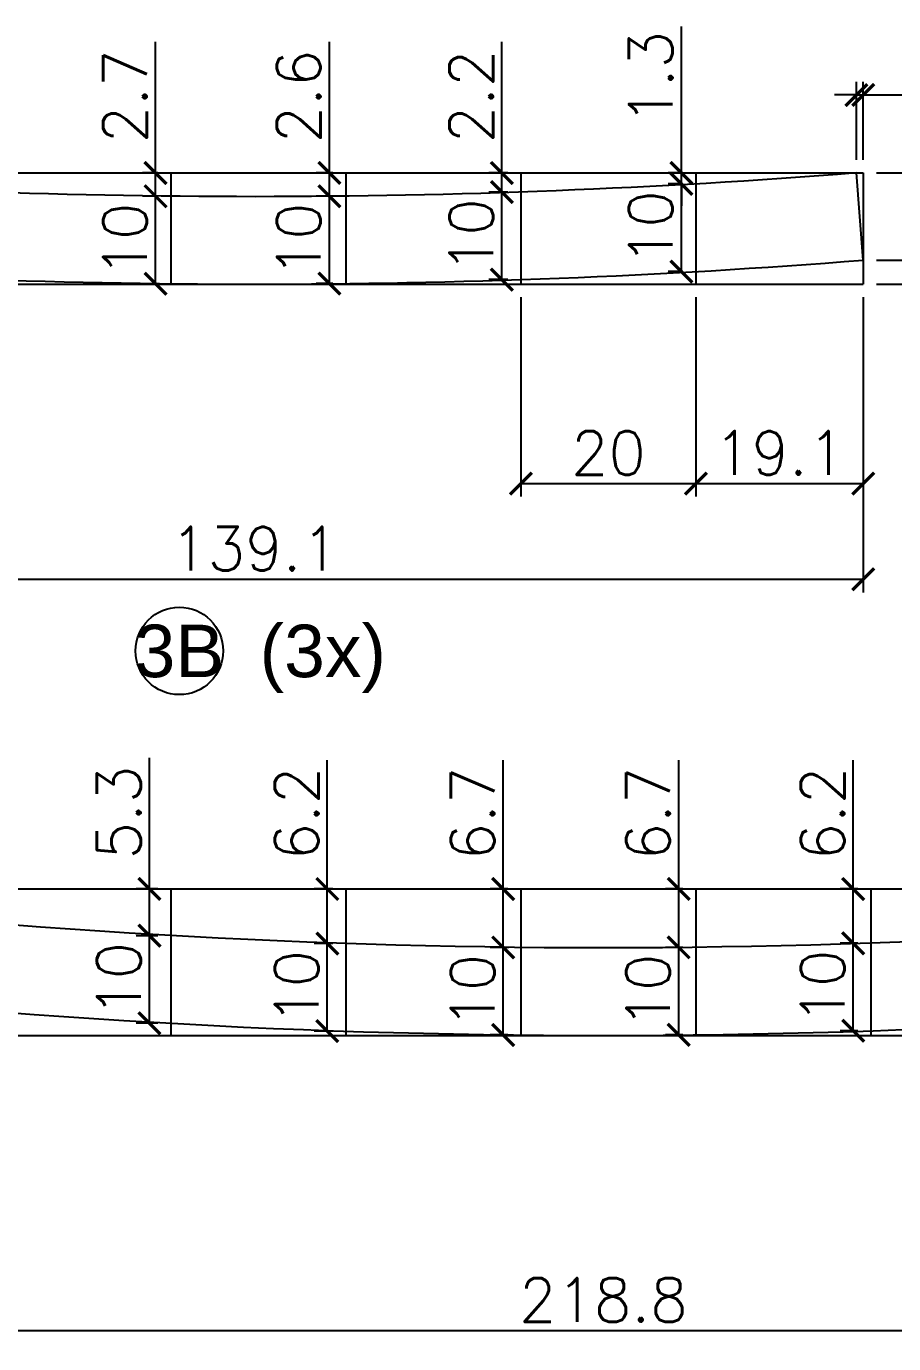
# Model space of a CAD drawing. Extents: x 3309 to 9563, y -2522 to 14608.
# Drawn here: x 3532.6 to 3730.8, y 5772.8 to 6074 of the extents above; entities that cross this region are included whole.
import ezdxf
from ezdxf.enums import TextEntityAlignment as Align

# ---------------------------------------------------------------- set-up
doc = ezdxf.new("R2010")
doc.units = 0
doc.header["$PDMODE"] = 35
doc.header["$PDSIZE"] = -10
doc.layers.add('COTA', color=241, linetype='Continuous')
doc.layers.add('Romaneio', color=10, linetype='Continuous')
doc.styles.add('ARIAL', font='arial.ttf')
doc.styles.add('Romans', font='romans.shx')
doc.dimstyles.new('Cota Seção (2x)', dxfattribs={"dimtxt": 10, "dimasz": 5, "dimexe": 3, "dimexo": 3, "dimgap": 2, "dimtad": 3, "dimdec": 1, "dimlfac": 0.5, "dimzin": 12, "dimdsep": 46, "dimtxsty": 'Romans', "dimblk": 'ARCHTICK', "dimcen": 0, "dimclrd": 4, "dimclre": 4, "dimclrt": 1, "dimadec": 1, "dimazin": 3, "dimtfac": 1, "dimtdec": 1, "dimtmove": 0, "dimatfit": 3, "dimldrblk": 'OBLIQUE', "dimfxl": 1, "dimtolj": 1, "dimtzin": 12, "dimarcsym": 0})

# ---------------------------------------------------------------- blocks, each defined once
blk = doc.blocks.new('_ArchTick')
at = {"color": 0, "linetype": 'ByBlock', "const_width": 0.15}
blk.add_lwpolyline([(-0.5, -0.5), (0.5, 0.5)], dxfattribs=at)
blk = doc.blocks.new('*D3294')
at = {"layer": 'COTA', "color": 4, "lineweight": -2, "transparency": 16777216}
for p, q in [((3445.6, 6012.01), (3445.6, 5944.53)), ((3723.85, 6012.01), (3723.85, 5944.53)), ((3445.6, 5947.53), (3723.85, 5947.53))]:
    blk.add_line(p, q, dxfattribs=at)
at = {"layer": 'Defpoints', "color": 0, "transparency": 16777216}
for p in [(3445.6, 6015.01), (3723.85, 6015.01), (3723.85, 5947.53)]:
    blk.add_point(p, dxfattribs=at)
at = {"layer": 'COTA', "color": 4, "lineweight": -2, "transparency": 16777216, "xscale": 5, "yscale": 5, "zscale": 5, "rotation": 180}
blk.add_blockref('_ArchTick', (3445.6, 5947.53), dxfattribs=at)
at = {"layer": 'COTA', "color": 4, "lineweight": -2, "transparency": 16777216, "xscale": 5, "yscale": 5, "zscale": 5}
blk.add_blockref('_ArchTick', (3723.85, 5947.53), dxfattribs=at)
at = {"layer": 'COTA', "color": 1, "transparency": 16777216, "insert": (3584.73, 5954.53), "char_height": 10, "attachment_point": 5, "style": 'Romans'}
blk.add_mtext('\\A1;139.1', dxfattribs=at)
blk = doc.blocks.new('_Oblique')
at = {"color": 0, "linetype": 'ByBlock', "lineweight": -2}
blk.add_line((-0.5, -0.5), (0.5, 0.5), dxfattribs=at)
blk = doc.blocks.new('*D3297')
at = {"layer": 'COTA', "color": 4, "lineweight": -2, "transparency": 16777216}
for p, q in [((3645.6, 6012.01), (3645.6, 5966.42)), ((3685.6, 6012.01), (3685.6, 5966.42)), ((3645.6, 5969.42), (3685.6, 5969.42))]:
    blk.add_line(p, q, dxfattribs=at)
at = {"layer": 'Defpoints', "color": 0, "transparency": 16777216}
for p in [(3645.6, 6015.01), (3685.6, 6015.01), (3685.6, 5969.42)]:
    blk.add_point(p, dxfattribs=at)
at = {"layer": 'COTA', "color": 4, "lineweight": -2, "transparency": 16777216, "xscale": 5, "yscale": 5, "zscale": 5, "rotation": 180}
blk.add_blockref('_ArchTick', (3645.6, 5969.42), dxfattribs=at)
at = {"layer": 'COTA', "color": 4, "lineweight": -2, "transparency": 16777216, "xscale": 5, "yscale": 5, "zscale": 5}
blk.add_blockref('_ArchTick', (3685.6, 5969.42), dxfattribs=at)
at = {"layer": 'COTA', "color": 1, "transparency": 16777216, "insert": (3665.6, 5976.42), "char_height": 10, "attachment_point": 5, "style": 'Romans'}
blk.add_mtext('\\A1;20', dxfattribs=at)
blk = doc.blocks.new('*D3298')
at = {"layer": 'COTA', "color": 4, "lineweight": -2, "transparency": 16777216}
for p, q in [((3685.6, 6012.01), (3685.6, 5966.42)), ((3723.85, 6012.01), (3723.85, 5966.42)), ((3685.6, 5969.42), (3723.85, 5969.42))]:
    blk.add_line(p, q, dxfattribs=at)
at = {"layer": 'Defpoints', "color": 0, "transparency": 16777216}
for p in [(3685.6, 6015.01), (3723.85, 6015.01), (3723.85, 5969.42)]:
    blk.add_point(p, dxfattribs=at)
at = {"layer": 'COTA', "color": 4, "lineweight": -2, "transparency": 16777216, "xscale": 5, "yscale": 5, "zscale": 5, "rotation": 180}
blk.add_blockref('_ArchTick', (3685.6, 5969.42), dxfattribs=at)
at = {"layer": 'COTA', "color": 4, "lineweight": -2, "transparency": 16777216, "xscale": 5, "yscale": 5, "zscale": 5}
blk.add_blockref('_ArchTick', (3723.85, 5969.42), dxfattribs=at)
at = {"layer": 'COTA', "color": 1, "transparency": 16777216, "insert": (3704.73, 5976.42), "char_height": 10, "attachment_point": 5, "style": 'Romans'}
blk.add_mtext('\\A1;19.1', dxfattribs=at)
blk = doc.blocks.new('*D3306')
at = {"layer": 'COTA', "color": 4, "lineweight": -2, "transparency": 16777216}
for p, q in [((3562.6, 6035.11), (3559.11, 6035.11)), ((3562.11, 6015.11), (3562.11, 6035.11)), ((3562.6, 6015.11), (3559.11, 6015.11))]:
    blk.add_line(p, q, dxfattribs=at)
at = {"layer": 'Defpoints', "color": 0, "transparency": 16777216}
for p in [(3562.11, 6035.11), (3565.6, 6035.11), (3565.6, 6015.11)]:
    blk.add_point(p, dxfattribs=at)
at = {"layer": 'COTA', "color": 4, "lineweight": -2, "transparency": 16777216, "xscale": 5, "yscale": 5, "zscale": 5}
for p, rotation in [((3562.11, 6035.11), 90), ((3562.11, 6015.11), 270)]:
    blk.add_blockref('_ArchTick', p, dxfattribs=dict(at, rotation=rotation))
at = {"layer": 'COTA', "color": 1, "transparency": 16777216, "insert": (3555.11, 6025.11), "char_height": 10, "attachment_point": 5, "rotation": 90, "style": 'Romans'}
blk.add_mtext('\\A1;10', dxfattribs=at)
blk = doc.blocks.new('*D3307')
at = {"layer": 'COTA', "color": 4, "lineweight": -2, "transparency": 16777216}
for p, q in [((3562.11, 6040.43), (3562.11, 6070.38)), ((3562.6, 6040.43), (3559.11, 6040.43)), ((3562.11, 6035.11), (3562.11, 6040.43)), ((3562.6, 6035.11), (3559.11, 6035.11))]:
    blk.add_line(p, q, dxfattribs=at)
at = {"layer": 'Defpoints', "color": 0, "transparency": 16777216}
for p in [(3562.11, 6040.43), (3565.6, 6040.43), (3565.6, 6035.11)]:
    blk.add_point(p, dxfattribs=at)
at = {"layer": 'COTA', "color": 4, "lineweight": -2, "transparency": 16777216, "xscale": 5, "yscale": 5, "zscale": 5}
for p, rotation in [((3562.11, 6040.43), 90), ((3562.11, 6035.11), 270)]:
    blk.add_blockref('_ArchTick', p, dxfattribs=dict(at, rotation=rotation))
at = {"layer": 'COTA', "color": 1, "transparency": 16777216, "insert": (3555.11, 6057.91), "char_height": 10, "attachment_point": 5, "rotation": 90, "style": 'Romans'}
blk.add_mtext('\\A1;2.7', dxfattribs=at)
blk = doc.blocks.new('*D3308')
at = {"layer": 'COTA', "color": 4, "lineweight": -2, "transparency": 16777216}
for p, q in [((3602.6, 6035.13), (3598.84, 6035.13)), ((3601.84, 6015.13), (3601.84, 6035.13)), ((3602.6, 6015.13), (3598.84, 6015.13))]:
    blk.add_line(p, q, dxfattribs=at)
at = {"layer": 'Defpoints', "color": 0, "transparency": 16777216}
for p in [(3601.84, 6035.13), (3605.6, 6035.13), (3605.6, 6015.13)]:
    blk.add_point(p, dxfattribs=at)
at = {"layer": 'COTA', "color": 4, "lineweight": -2, "transparency": 16777216, "xscale": 5, "yscale": 5, "zscale": 5}
for p, rotation in [((3601.84, 6035.13), 90), ((3601.84, 6015.13), 270)]:
    blk.add_blockref('_ArchTick', p, dxfattribs=dict(at, rotation=rotation))
at = {"layer": 'COTA', "color": 1, "transparency": 16777216, "insert": (3594.84, 6025.13), "char_height": 10, "attachment_point": 5, "rotation": 90, "style": 'Romans'}
blk.add_mtext('\\A1;10', dxfattribs=at)
blk = doc.blocks.new('*D3309')
at = {"layer": 'COTA', "color": 4, "lineweight": -2, "transparency": 16777216}
for p, q in [((3601.84, 6040.43), (3601.84, 6070.38)), ((3602.6, 6040.43), (3598.84, 6040.43)), ((3601.84, 6035.13), (3601.84, 6040.43)), ((3602.6, 6035.13), (3598.84, 6035.13))]:
    blk.add_line(p, q, dxfattribs=at)
at = {"layer": 'Defpoints', "color": 0, "transparency": 16777216}
for p in [(3601.84, 6040.43), (3605.6, 6040.43), (3605.6, 6035.13)]:
    blk.add_point(p, dxfattribs=at)
at = {"layer": 'COTA', "color": 4, "lineweight": -2, "transparency": 16777216, "xscale": 5, "yscale": 5, "zscale": 5}
for p, rotation in [((3601.84, 6040.43), 90), ((3601.84, 6035.13), 270)]:
    blk.add_blockref('_ArchTick', p, dxfattribs=dict(at, rotation=rotation))
at = {"layer": 'COTA', "color": 1, "transparency": 16777216, "insert": (3594.84, 6057.91), "char_height": 10, "attachment_point": 5, "rotation": 90, "style": 'Romans'}
blk.add_mtext('\\A1;2.6', dxfattribs=at)
blk = doc.blocks.new('*D3310')
at = {"layer": 'COTA', "color": 4, "lineweight": -2, "transparency": 16777216}
for p, q in [((3642.6, 6036.07), (3638.26, 6036.07)), ((3641.26, 6016.05), (3641.26, 6036.07)), ((3642.6, 6016.05), (3638.26, 6016.05))]:
    blk.add_line(p, q, dxfattribs=at)
at = {"layer": 'Defpoints', "color": 0, "transparency": 16777216}
for p in [(3641.26, 6036.07), (3645.6, 6036.07), (3645.6, 6016.05)]:
    blk.add_point(p, dxfattribs=at)
at = {"layer": 'COTA', "color": 4, "lineweight": -2, "transparency": 16777216, "xscale": 5, "yscale": 5, "zscale": 5}
for p, rotation in [((3641.26, 6036.07), 90), ((3641.26, 6016.05), 270)]:
    blk.add_blockref('_ArchTick', p, dxfattribs=dict(at, rotation=rotation))
at = {"layer": 'COTA', "color": 1, "transparency": 16777216, "insert": (3634.26, 6026.06), "char_height": 10, "attachment_point": 5, "rotation": 90, "style": 'Romans'}
blk.add_mtext('\\A1;10', dxfattribs=at)
blk = doc.blocks.new('*D3311')
at = {"layer": 'COTA', "color": 4, "lineweight": -2, "transparency": 16777216}
for p, q in [((3641.26, 6040.43), (3641.26, 6070.38)), ((3642.6, 6040.43), (3638.26, 6040.43)), ((3641.26, 6036.07), (3641.26, 6040.43)), ((3642.6, 6036.07), (3638.26, 6036.07))]:
    blk.add_line(p, q, dxfattribs=at)
at = {"layer": 'Defpoints', "color": 0, "transparency": 16777216}
for p in [(3641.26, 6040.43), (3645.6, 6040.43), (3645.6, 6036.07)]:
    blk.add_point(p, dxfattribs=at)
at = {"layer": 'COTA', "color": 4, "lineweight": -2, "transparency": 16777216, "xscale": 5, "yscale": 5, "zscale": 5}
for p, rotation in [((3641.26, 6040.43), 90), ((3641.26, 6036.07), 270)]:
    blk.add_blockref('_ArchTick', p, dxfattribs=dict(at, rotation=rotation))
at = {"layer": 'COTA', "color": 1, "transparency": 16777216, "insert": (3634.26, 6057.91), "char_height": 10, "attachment_point": 5, "rotation": 90, "style": 'Romans'}
blk.add_mtext('\\A1;2.2', dxfattribs=at)
blk = doc.blocks.new('*D3312')
at = {"layer": 'COTA', "color": 4, "lineweight": -2, "transparency": 16777216}
for p, q in [((3682.6, 6037.92), (3679.28, 6037.92)), ((3682.28, 6017.89), (3682.28, 6037.92)), ((3682.6, 6017.89), (3679.28, 6017.89))]:
    blk.add_line(p, q, dxfattribs=at)
at = {"layer": 'Defpoints', "color": 0, "transparency": 16777216}
for p in [(3682.28, 6037.92), (3685.6, 6037.92), (3685.6, 6017.89)]:
    blk.add_point(p, dxfattribs=at)
at = {"layer": 'COTA', "color": 4, "lineweight": -2, "transparency": 16777216, "xscale": 5, "yscale": 5, "zscale": 5}
for p, rotation in [((3682.28, 6037.92), 90), ((3682.28, 6017.89), 270)]:
    blk.add_blockref('_ArchTick', p, dxfattribs=dict(at, rotation=rotation))
at = {"layer": 'COTA', "color": 1, "transparency": 16777216, "insert": (3675.28, 6027.9), "char_height": 10, "attachment_point": 5, "rotation": 90, "style": 'Romans'}
blk.add_mtext('\\A1;10', dxfattribs=at)
blk = doc.blocks.new('*D3313')
at = {"layer": 'COTA', "color": 4, "lineweight": -2, "transparency": 16777216}
for p, q in [((3682.28, 6040.43), (3682.28, 6073.95)), ((3682.6, 6040.43), (3679.28, 6040.43)), ((3682.28, 6037.92), (3682.28, 6040.43)), ((3682.6, 6037.92), (3679.28, 6037.92)), ((3682.28, 6037.92), (3682.28, 6032.92))]:
    blk.add_line(p, q, dxfattribs=at)
at = {"layer": 'Defpoints', "color": 0, "transparency": 16777216}
for p in [(3682.28, 6040.43), (3685.6, 6040.43), (3685.6, 6037.92)]:
    blk.add_point(p, dxfattribs=at)
at = {"layer": 'COTA', "color": 4, "lineweight": -2, "transparency": 16777216, "xscale": 5, "yscale": 5, "zscale": 5}
for p, rotation in [((3682.28, 6040.43), 270), ((3682.28, 6037.92), 90)]:
    blk.add_blockref('_ArchTick', p, dxfattribs=dict(at, rotation=rotation))
at = {"layer": 'COTA', "color": 1, "transparency": 16777216, "insert": (3675.28, 6062.19), "char_height": 10, "attachment_point": 5, "rotation": 90, "style": 'Romans'}
blk.add_mtext('\\A1;1.3', dxfattribs=at)
blk = doc.blocks.new('*D3314')
at = {"layer": 'COTA', "color": 4, "lineweight": -2, "transparency": 16777216}
for p, q in [((3726.85, 6020.49), (3754.5, 6020.49)), ((3751.5, 6020.49), (3751.5, 6015.01)), ((3726.85, 6015.01), (3754.5, 6015.01)), ((3751.5, 6015.01), (3751.5, 5985.06))]:
    blk.add_line(p, q, dxfattribs=at)
at = {"layer": 'Defpoints', "color": 0, "transparency": 16777216}
for p in [(3723.85, 6020.49), (3723.85, 6015.01), (3751.5, 6015.01)]:
    blk.add_point(p, dxfattribs=at)
at = {"layer": 'COTA', "color": 4, "lineweight": -2, "transparency": 16777216, "xscale": 5, "yscale": 5, "zscale": 5}
for p, rotation in [((3751.5, 6020.49), 90), ((3751.5, 6015.01), 270)]:
    blk.add_blockref('_ArchTick', p, dxfattribs=dict(at, rotation=rotation))
at = {"layer": 'COTA', "color": 1, "transparency": 16777216, "insert": (3744.5, 5997.53), "char_height": 10, "attachment_point": 5, "rotation": 90, "style": 'Romans'}
blk.add_mtext('\\A1;2.7', dxfattribs=at)
blk = doc.blocks.new('*D3315')
at = {"layer": 'COTA', "color": 4, "lineweight": -2, "transparency": 16777216}
for p, q in [((3726.85, 6040.43), (3754.5, 6040.43)), ((3751.5, 6020.49), (3751.5, 6040.43)), ((3726.85, 6020.49), (3754.5, 6020.49))]:
    blk.add_line(p, q, dxfattribs=at)
at = {"layer": 'Defpoints', "color": 0, "transparency": 16777216}
for p in [(3723.85, 6040.43), (3751.5, 6040.43), (3723.85, 6020.49)]:
    blk.add_point(p, dxfattribs=at)
at = {"layer": 'COTA', "color": 4, "lineweight": -2, "transparency": 16777216, "xscale": 5, "yscale": 5, "zscale": 5}
for p, rotation in [((3751.5, 6040.43), 90), ((3751.5, 6020.49), 270)]:
    blk.add_blockref('_ArchTick', p, dxfattribs=dict(at, rotation=rotation))
at = {"layer": 'COTA', "color": 1, "transparency": 16777216, "insert": (3744.5, 6030.46), "char_height": 10, "attachment_point": 5, "rotation": 90, "style": 'Romans'}
blk.add_mtext('\\A1;10', dxfattribs=at)
blk = doc.blocks.new('*D3316')
at = {"layer": 'COTA', "color": 4, "lineweight": -2, "transparency": 16777216}
for p, q in [((3726.85, 6040.43), (3786.08, 6040.43)), ((3783.08, 6040.43), (3783.08, 6015.01)), ((3726.85, 6015.01), (3786.08, 6015.01)), ((3783.08, 6015.01), (3783.08, 5976.96))]:
    blk.add_line(p, q, dxfattribs=at)
at = {"layer": 'Defpoints', "color": 0, "transparency": 16777216}
for p in [(3723.85, 6040.43), (3723.85, 6015.01), (3783.08, 6015.01)]:
    blk.add_point(p, dxfattribs=at)
at = {"layer": 'COTA', "color": 4, "lineweight": -2, "transparency": 16777216, "xscale": 5, "yscale": 5, "zscale": 5}
for p, rotation in [((3783.08, 6040.43), 90), ((3783.08, 6015.01), 270)]:
    blk.add_blockref('_ArchTick', p, dxfattribs=dict(at, rotation=rotation))
at = {"layer": 'COTA', "color": 1, "transparency": 16777216, "insert": (3776.08, 5993.48), "char_height": 10, "attachment_point": 5, "rotation": 90, "style": 'Romans'}
blk.add_mtext('\\A1;12.7', dxfattribs=at)
blk = doc.blocks.new('*D3317')
at = {"layer": 'COTA', "color": 4, "lineweight": -2, "transparency": 16777216}
for p, q in [((3722.28, 6043.43), (3722.28, 6061.26)), ((3723.85, 6043.43), (3723.85, 6061.26)), ((3722.28, 6058.26), (3717.28, 6058.26)), ((3722.28, 6058.26), (3723.85, 6058.26)), ((3723.85, 6058.26), (3748.81, 6058.26))]:
    blk.add_line(p, q, dxfattribs=at)
at = {"layer": 'Defpoints', "color": 0, "transparency": 16777216}
for p in [(3723.85, 6058.26), (3722.28, 6040.43), (3723.85, 6040.43)]:
    blk.add_point(p, dxfattribs=at)
at = {"layer": 'COTA', "color": 4, "lineweight": -2, "transparency": 16777216, "xscale": 5, "yscale": 5, "zscale": 5}
blk.add_blockref('_ArchTick', (3722.28, 6058.26), dxfattribs=at)
at = {"layer": 'COTA', "color": 4, "lineweight": -2, "transparency": 16777216, "xscale": 5, "yscale": 5, "zscale": 5, "rotation": 180}
blk.add_blockref('_ArchTick', (3723.85, 6058.26), dxfattribs=at)
at = {"layer": 'COTA', "color": 1, "transparency": 16777216, "insert": (3741.33, 6065.26), "char_height": 10, "attachment_point": 5, "style": 'Romans'}
blk.add_mtext('\\A1;.8', dxfattribs=at)
blk = doc.blocks.new('*D3374')
at = {"layer": 'COTA', "color": 4, "lineweight": -2, "transparency": 16777216}
for p, q in [((3445.6, 5840.24), (3445.6, 5772.76)), ((3883.28, 5840.24), (3883.28, 5772.76)), ((3445.6, 5775.76), (3883.28, 5775.76))]:
    blk.add_line(p, q, dxfattribs=at)
at = {"layer": 'Defpoints', "color": 0, "transparency": 16777216}
for p in [(3445.6, 5843.24), (3883.28, 5843.24), (3883.28, 5775.76)]:
    blk.add_point(p, dxfattribs=at)
at = {"layer": 'COTA', "color": 4, "lineweight": -2, "transparency": 16777216, "xscale": 5, "yscale": 5, "zscale": 5, "rotation": 180}
blk.add_blockref('_ArchTick', (3445.6, 5775.76), dxfattribs=at)
at = {"layer": 'COTA', "color": 4, "lineweight": -2, "transparency": 16777216, "xscale": 5, "yscale": 5, "zscale": 5}
blk.add_blockref('_ArchTick', (3883.28, 5775.76), dxfattribs=at)
at = {"layer": 'COTA', "color": 1, "transparency": 16777216, "insert": (3664.44, 5782.76), "char_height": 10, "attachment_point": 5, "style": 'Romans'}
blk.add_mtext('\\A1;218.8', dxfattribs=at)
blk = doc.blocks.new('*D3386')
at = {"layer": 'COTA', "color": 4, "lineweight": -2, "transparency": 16777216}
for p, q in [((3562.6, 5866.04), (3557.71, 5866.04)), ((3560.71, 5846.01), (3560.71, 5866.04)), ((3562.6, 5846.01), (3557.71, 5846.01))]:
    blk.add_line(p, q, dxfattribs=at)
at = {"layer": 'Defpoints', "color": 0, "transparency": 16777216}
for p in [(3560.71, 5866.04), (3565.6, 5866.04), (3565.6, 5846.01)]:
    blk.add_point(p, dxfattribs=at)
at = {"layer": 'COTA', "color": 4, "lineweight": -2, "transparency": 16777216, "xscale": 5, "yscale": 5, "zscale": 5}
for p, rotation in [((3560.71, 5866.04), 90), ((3560.71, 5846.01), 270)]:
    blk.add_blockref('_ArchTick', p, dxfattribs=dict(at, rotation=rotation))
at = {"layer": 'COTA', "color": 1, "transparency": 16777216, "insert": (3553.71, 5856.03), "char_height": 10, "attachment_point": 5, "rotation": 90, "style": 'Romans'}
blk.add_mtext('\\A1;10', dxfattribs=at)
blk = doc.blocks.new('*D3387')
at = {"layer": 'COTA', "color": 4, "lineweight": -2, "transparency": 16777216}
for p, q in [((3560.71, 5876.72), (3560.71, 5906.67)), ((3562.6, 5876.72), (3557.71, 5876.72)), ((3560.71, 5866.04), (3560.71, 5876.72)), ((3562.6, 5866.04), (3557.71, 5866.04))]:
    blk.add_line(p, q, dxfattribs=at)
at = {"layer": 'Defpoints', "color": 0, "transparency": 16777216}
for p in [(3560.71, 5876.72), (3565.6, 5876.72), (3565.6, 5866.04)]:
    blk.add_point(p, dxfattribs=at)
at = {"layer": 'COTA', "color": 4, "lineweight": -2, "transparency": 16777216, "xscale": 5, "yscale": 5, "zscale": 5}
for p, rotation in [((3560.71, 5876.72), 90), ((3560.71, 5866.04), 270)]:
    blk.add_blockref('_ArchTick', p, dxfattribs=dict(at, rotation=rotation))
at = {"layer": 'COTA', "color": 1, "transparency": 16777216, "insert": (3553.71, 5894.19), "char_height": 10, "attachment_point": 5, "rotation": 90, "style": 'Romans'}
blk.add_mtext('\\A1;5.3', dxfattribs=at)
blk = doc.blocks.new('*D3388')
at = {"layer": 'COTA', "color": 4, "lineweight": -2, "transparency": 16777216}
for p, q in [((3602.6, 5864.23), (3598.36, 5864.23)), ((3601.36, 5844.22), (3601.36, 5864.23)), ((3602.6, 5844.22), (3598.36, 5844.22))]:
    blk.add_line(p, q, dxfattribs=at)
at = {"layer": 'Defpoints', "color": 0, "transparency": 16777216}
for p in [(3601.36, 5864.23), (3605.6, 5864.23), (3605.6, 5844.22)]:
    blk.add_point(p, dxfattribs=at)
at = {"layer": 'COTA', "color": 4, "lineweight": -2, "transparency": 16777216, "xscale": 5, "yscale": 5, "zscale": 5}
for p, rotation in [((3601.36, 5864.23), 90), ((3601.36, 5844.22), 270)]:
    blk.add_blockref('_ArchTick', p, dxfattribs=dict(at, rotation=rotation))
at = {"layer": 'COTA', "color": 1, "transparency": 16777216, "insert": (3594.36, 5854.23), "char_height": 10, "attachment_point": 5, "rotation": 90, "style": 'Romans'}
blk.add_mtext('\\A1;10', dxfattribs=at)
blk = doc.blocks.new('*D3389')
at = {"layer": 'COTA', "color": 4, "lineweight": -2, "transparency": 16777216}
for p, q in [((3601.36, 5876.72), (3601.36, 5906.19)), ((3602.6, 5876.72), (3598.36, 5876.72)), ((3601.36, 5864.23), (3601.36, 5876.72)), ((3602.6, 5864.23), (3598.36, 5864.23))]:
    blk.add_line(p, q, dxfattribs=at)
at = {"layer": 'Defpoints', "color": 0, "transparency": 16777216}
for p in [(3601.36, 5876.72), (3605.6, 5876.72), (3605.6, 5864.23)]:
    blk.add_point(p, dxfattribs=at)
at = {"layer": 'COTA', "color": 4, "lineweight": -2, "transparency": 16777216, "xscale": 5, "yscale": 5, "zscale": 5}
for p, rotation in [((3601.36, 5876.72), 90), ((3601.36, 5864.23), 270)]:
    blk.add_blockref('_ArchTick', p, dxfattribs=dict(at, rotation=rotation))
at = {"layer": 'COTA', "color": 1, "transparency": 16777216, "insert": (3594.36, 5893.95), "char_height": 10, "attachment_point": 5, "rotation": 90, "style": 'Romans'}
blk.add_mtext('\\A1;6.2', dxfattribs=at)
blk = doc.blocks.new('*D3390')
at = {"layer": 'COTA', "color": 4, "lineweight": -2, "transparency": 16777216}
for p, q in [((3642.81, 5863.34), (3638.55, 5863.34)), ((3641.55, 5843.34), (3641.55, 5863.34)), ((3642.6, 5843.34), (3638.55, 5843.34))]:
    blk.add_line(p, q, dxfattribs=at)
at = {"layer": 'Defpoints', "color": 0, "transparency": 16777216}
for p in [(3641.55, 5863.34), (3645.81, 5863.34), (3645.6, 5843.34)]:
    blk.add_point(p, dxfattribs=at)
at = {"layer": 'COTA', "color": 4, "lineweight": -2, "transparency": 16777216, "xscale": 5, "yscale": 5, "zscale": 5}
for p, rotation in [((3641.55, 5863.34), 90), ((3641.55, 5843.34), 270)]:
    blk.add_blockref('_ArchTick', p, dxfattribs=dict(at, rotation=rotation))
at = {"layer": 'COTA', "color": 1, "transparency": 16777216, "insert": (3634.55, 5853.34), "char_height": 10, "attachment_point": 5, "rotation": 90, "style": 'Romans'}
blk.add_mtext('\\A1;10', dxfattribs=at)
blk = doc.blocks.new('*D3391')
at = {"layer": 'COTA', "color": 4, "lineweight": -2, "transparency": 16777216}
for p, q in [((3641.55, 5876.72), (3641.55, 5906.19)), ((3642.6, 5876.72), (3638.55, 5876.72)), ((3641.55, 5863.34), (3641.55, 5876.72)), ((3642.6, 5863.34), (3638.55, 5863.34))]:
    blk.add_line(p, q, dxfattribs=at)
at = {"layer": 'Defpoints', "color": 0, "transparency": 16777216}
for p in [(3641.55, 5876.72), (3645.6, 5876.72), (3645.6, 5863.34)]:
    blk.add_point(p, dxfattribs=at)
at = {"layer": 'COTA', "color": 4, "lineweight": -2, "transparency": 16777216, "xscale": 5, "yscale": 5, "zscale": 5}
for p, rotation in [((3641.55, 5876.72), 90), ((3641.55, 5863.34), 270)]:
    blk.add_blockref('_ArchTick', p, dxfattribs=dict(at, rotation=rotation))
at = {"layer": 'COTA', "color": 1, "transparency": 16777216, "insert": (3634.55, 5893.95), "char_height": 10, "attachment_point": 5, "rotation": 90, "style": 'Romans'}
blk.add_mtext('\\A1;6.7', dxfattribs=at)
blk = doc.blocks.new('*D3392')
at = {"layer": 'COTA', "color": 4, "lineweight": -2, "transparency": 16777216}
for p, q in [((3682.6, 5863.37), (3678.66, 5863.37)), ((3681.66, 5843.37), (3681.66, 5863.37)), ((3682.6, 5843.37), (3678.66, 5843.37))]:
    blk.add_line(p, q, dxfattribs=at)
at = {"layer": 'Defpoints', "color": 0, "transparency": 16777216}
for p in [(3681.66, 5863.37), (3685.6, 5863.37), (3685.6, 5843.37)]:
    blk.add_point(p, dxfattribs=at)
at = {"layer": 'COTA', "color": 4, "lineweight": -2, "transparency": 16777216, "xscale": 5, "yscale": 5, "zscale": 5}
for p, rotation in [((3681.66, 5863.37), 90), ((3681.66, 5843.37), 270)]:
    blk.add_blockref('_ArchTick', p, dxfattribs=dict(at, rotation=rotation))
at = {"layer": 'COTA', "color": 1, "transparency": 16777216, "insert": (3674.66, 5853.37), "char_height": 10, "attachment_point": 5, "rotation": 90, "style": 'Romans'}
blk.add_mtext('\\A1;10', dxfattribs=at)
blk = doc.blocks.new('*D3393')
at = {"layer": 'COTA', "color": 4, "lineweight": -2, "transparency": 16777216}
for p, q in [((3681.66, 5876.72), (3681.66, 5906.19)), ((3682.6, 5876.72), (3678.66, 5876.72)), ((3681.66, 5863.37), (3681.66, 5876.72)), ((3682.6, 5863.37), (3678.66, 5863.37))]:
    blk.add_line(p, q, dxfattribs=at)
at = {"layer": 'Defpoints', "color": 0, "transparency": 16777216}
for p in [(3681.66, 5876.72), (3685.6, 5876.72), (3685.6, 5863.37)]:
    blk.add_point(p, dxfattribs=at)
at = {"layer": 'COTA', "color": 4, "lineweight": -2, "transparency": 16777216, "xscale": 5, "yscale": 5, "zscale": 5}
for p, rotation in [((3681.66, 5876.72), 90), ((3681.66, 5863.37), 270)]:
    blk.add_blockref('_ArchTick', p, dxfattribs=dict(at, rotation=rotation))
at = {"layer": 'COTA', "color": 1, "transparency": 16777216, "insert": (3674.66, 5893.95), "char_height": 10, "attachment_point": 5, "rotation": 90, "style": 'Romans'}
blk.add_mtext('\\A1;6.7', dxfattribs=at)
blk = doc.blocks.new('*D3394')
at = {"layer": 'COTA', "color": 4, "lineweight": -2, "transparency": 16777216}
for p, q in [((3722.6, 5864.31), (3718.55, 5864.31)), ((3721.55, 5844.3), (3721.55, 5864.31)), ((3722.6, 5844.3), (3718.55, 5844.3))]:
    blk.add_line(p, q, dxfattribs=at)
at = {"layer": 'Defpoints', "color": 0, "transparency": 16777216}
for p in [(3721.55, 5864.31), (3725.6, 5864.31), (3725.6, 5844.3)]:
    blk.add_point(p, dxfattribs=at)
at = {"layer": 'COTA', "color": 4, "lineweight": -2, "transparency": 16777216, "xscale": 5, "yscale": 5, "zscale": 5}
for p, rotation in [((3721.55, 5864.31), 90), ((3721.55, 5844.3), 270)]:
    blk.add_blockref('_ArchTick', p, dxfattribs=dict(at, rotation=rotation))
at = {"layer": 'COTA', "color": 1, "transparency": 16777216, "insert": (3714.55, 5854.31), "char_height": 10, "attachment_point": 5, "rotation": 90, "style": 'Romans'}
blk.add_mtext('\\A1;10', dxfattribs=at)
blk = doc.blocks.new('*D3395')
at = {"layer": 'COTA', "color": 4, "lineweight": -2, "transparency": 16777216}
for p, q in [((3721.55, 5876.72), (3721.55, 5906.19)), ((3722.6, 5876.72), (3718.55, 5876.72)), ((3721.55, 5864.31), (3721.55, 5876.72)), ((3722.6, 5864.31), (3718.55, 5864.31))]:
    blk.add_line(p, q, dxfattribs=at)
at = {"layer": 'Defpoints', "color": 0, "transparency": 16777216}
for p in [(3721.55, 5876.72), (3725.6, 5876.72), (3725.6, 5864.31)]:
    blk.add_point(p, dxfattribs=at)
at = {"layer": 'COTA', "color": 4, "lineweight": -2, "transparency": 16777216, "xscale": 5, "yscale": 5, "zscale": 5}
for p, rotation in [((3721.55, 5876.72), 90), ((3721.55, 5864.31), 270)]:
    blk.add_blockref('_ArchTick', p, dxfattribs=dict(at, rotation=rotation))
at = {"layer": 'COTA', "color": 1, "transparency": 16777216, "insert": (3714.55, 5893.95), "char_height": 10, "attachment_point": 5, "rotation": 90, "style": 'Romans'}
blk.add_mtext('\\A1;6.2', dxfattribs=at)

msp = doc.modelspace()

# ---------------------------------------------------------------- linework, layer by layer
at = {"linetype": 'Continuous'}
for points in [[(3722.28, 6040.43, -0.039457), (3447.49, 6040.43), (3445.6, 6020.52, 0.039501), (3723.85, 6020.49)], [(3883.28, 5856.87), (3880.79, 5876.72, -0.062276), (3448.08, 5876.72), (3445.6, 5856.87, 0.062276)]]:
    msp.add_lwpolyline(points, format="xyb", close=True, dxfattribs=at)
at = {"layer": 'COTA'}
for p, q in [((3445.6, 6040.43), (3723.85, 6040.43)), ((3565.6, 6040.43), (3565.6, 6015.01)), ((3605.6, 6040.43), (3605.6, 6015.01)), ((3645.6, 6040.43), (3645.6, 6015.01)), ((3685.6, 6040.43), (3685.6, 6015.01)), ((3723.85, 6040.43), (3723.85, 6015.01)), ((3445.6, 6015.01), (3723.85, 6015.01)), ((3445.6, 5876.72), (3883.28, 5876.72)), ((3565.6, 5876.72), (3565.6, 5843.24)), ((3605.6, 5876.72), (3605.6, 5843.24)), ((3645.6, 5876.72), (3645.6, 5843.24)), ((3685.6, 5876.72), (3685.6, 5843.24)), ((3725.6, 5876.72), (3725.6, 5843.24)), ((3445.6, 5843.24), (3883.28, 5843.24))]:
    msp.add_line(p, q, dxfattribs=at)
at = {"layer": 'Romaneio', "color": 1, "linetype": 'ByBlock'}
msp.add_circle((3567.55, 5931.15), 10, dxfattribs=at)

# ---------------------------------------------------------------- texts
at = {"layer": 'Romaneio', "color": 255, "linetype": 'ByBlock', "style": 'ARIAL'}
for s, p in [('3B', (3567.55, 5931.15)), ('(3x)', (3600.33, 5931.15))]:
    msp.add_text(s, height=12, dxfattribs=at).set_placement(p, align=Align.MIDDLE_CENTER)

# ---------------------------------------------------------------- dimensions: what is measured, and where the dimension line sits
at = {"layer": 'COTA'}
for base, p1, p2, picture, middle in [((3682.28, 6040.43), (3685.6, 6037.92), (3685.6, 6040.43), '*D3313', (3675.28, 6062.19)), ((3562.11, 6040.43), (3565.6, 6035.11), (3565.6, 6040.43), '*D3307', (3555.11, 6057.91)), ((3601.8443, 6040.4296), (3605.6007, 6035.1315), (3605.6007, 6040.4296), '*D3309', (3594.8443, 6057.9058)), ((3641.26, 6040.43), (3645.6, 6036.07), (3645.6, 6040.43), '*D3311', (3634.26, 6057.91)), ((3751.5, 6040.43), (3723.85, 6020.49), (3723.85, 6040.43), '*D3315', (3744.5, 6030.46)), ((3783.08, 6015.01), (3723.85, 6040.43), (3723.85, 6015.01), '*D3316', (3776.08, 5993.48)), ((3682.28, 6037.92), (3685.6, 6017.89), (3685.6, 6037.92), '*D3312', (3675.28, 6027.9)), ((3562.11, 6035.11), (3565.6, 6015.11), (3565.6, 6035.11), '*D3306', (3555.11, 6025.11)), ((3601.84, 6035.13), (3605.6, 6015.13), (3605.6, 6035.13), '*D3308', (3594.84, 6025.13)), ((3641.26, 6036.07), (3645.6, 6016.05), (3645.6, 6036.07), '*D3310', (3634.26, 6026.06)), ((3751.5, 6015.01), (3723.85, 6020.49), (3723.85, 6015.01), '*D3314', (3744.5, 5997.53)), ((3560.71, 5876.72), (3565.6, 5866.04), (3565.6, 5876.72), '*D3387', (3553.71, 5894.19)), ((3601.36, 5876.72), (3605.6, 5864.23), (3605.6, 5876.72), '*D3389', (3594.36, 5893.95)), ((3641.55, 5876.72), (3645.6, 5863.34), (3645.6, 5876.72), '*D3391', (3634.55, 5893.95)), ((3681.66, 5876.72), (3685.6, 5863.37), (3685.6, 5876.72), '*D3393', (3674.66, 5893.95)), ((3721.55, 5876.72), (3725.6, 5864.31), (3725.6, 5876.72), '*D3395', (3714.55, 5893.95)), ((3560.71, 5866.04), (3565.6, 5846.01), (3565.6, 5866.04), '*D3386', (3553.71, 5856.03)), ((3601.36, 5864.23), (3605.6, 5844.22), (3605.6, 5864.23), '*D3388', (3594.36, 5854.23)), ((3641.55, 5863.34), (3645.6, 5843.34), (3645.81, 5863.34), '*D3390', (3634.55, 5853.34)), ((3681.66, 5863.37), (3685.6, 5843.37), (3685.6, 5863.37), '*D3392', (3674.66, 5853.37)), ((3721.55, 5864.31), (3725.6, 5844.3), (3725.6, 5864.31), '*D3394', (3714.55, 5854.31))]:
    dim = msp.add_linear_dim(base=base, p1=p1, p2=p2, angle=90, dimstyle='Cota Seção (2x)', dxfattribs=at)
    dim.commit()
    dim.dimension.update_dxf_attribs({"geometry": picture, "text_midpoint": middle})
for base, p1, p2, picture, middle in [((3723.85, 6058.26), (3722.28, 6040.43), (3723.85, 6040.43), '*D3317', (3741.33, 6065.26)), ((3723.85, 5947.53), (3445.6, 6015.01), (3723.85, 6015.01), '*D3294', (3584.73, 5954.53)), ((3685.6, 5969.42), (3645.6, 6015.01), (3685.6, 6015.01), '*D3297', (3665.6, 5976.42)), ((3883.28, 5775.76), (3445.6, 5843.24), (3883.28, 5843.24), '*D3374', (3664.44, 5782.76))]:
    dim = msp.add_linear_dim(base=base, p1=p1, p2=p2, dimstyle='Cota Seção (2x)', dxfattribs=at)
    dim.commit()
    dim.dimension.update_dxf_attribs({"geometry": picture, "text_midpoint": middle})
dim = msp.add_linear_dim(base=(3723.85, 5969.42), p1=(3685.6, 6015.01), p2=(3723.85, 6015.01), dimstyle='Cota Seção (2x)', override={"dimtmove": 1}, dxfattribs=at)
dim.commit()
dim.dimension.update_dxf_attribs({"geometry": '*D3298', "text_midpoint": (3704.73, 5976.42)})

doc.saveas('drawing.dxf')
